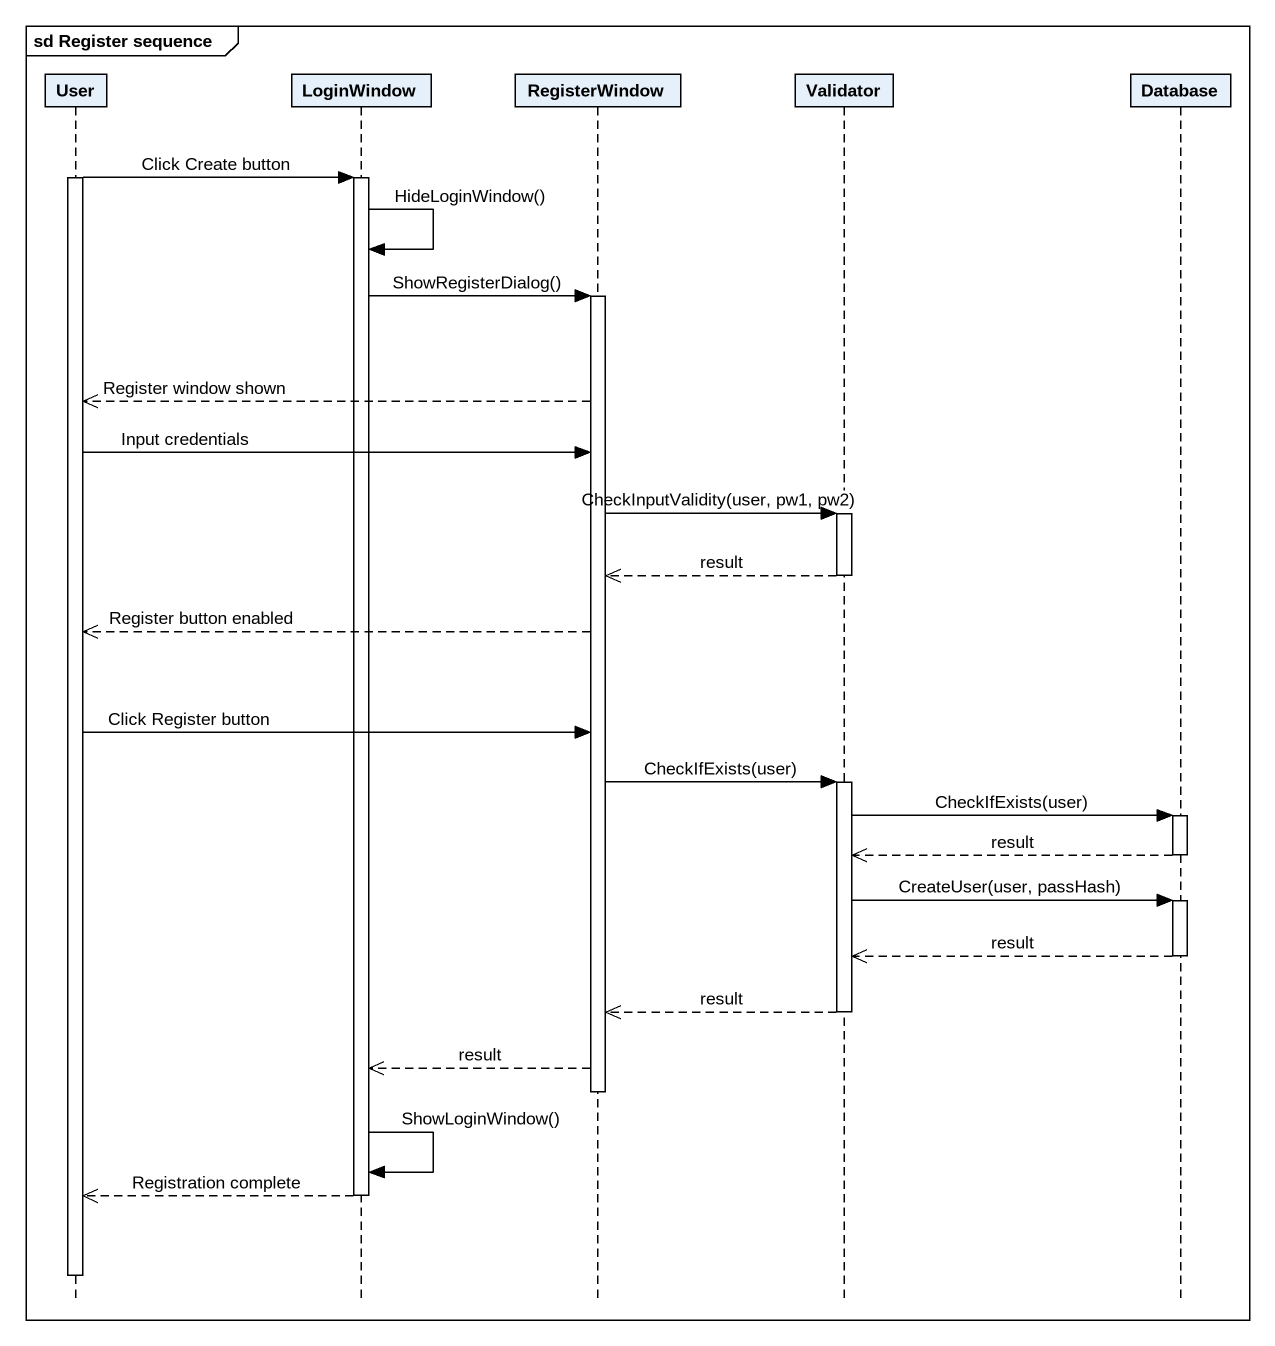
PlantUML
@startuml
mainframe sd Register sequence
hide footbox
participant User
participant LoginWindow
participant RegisterWindow
participant Validator
participant "Database" as Database_

activate User
User -> LoginWindow : Click Create button
activate LoginWindow
LoginWindow -> LoginWindow : HideLoginWindow()
LoginWindow -> RegisterWindow : ShowRegisterDialog()
activate RegisterWindow
RegisterWindow -->> User : Register window shown
User -> RegisterWindow : Input credentials
RegisterWindow -> Validator : CheckInputValidity(user, pw1, pw2)
activate Validator
Validator -->> RegisterWindow : result
deactivate Validator
RegisterWindow -->> User : Register button enabled
User -> RegisterWindow : Click Register button
RegisterWindow -> Validator : CheckIfExists(user)
activate Validator
Validator -> Database_ : CheckIfExists(user)
activate Database_
Database_ -->> Validator : result
deactivate Database_
Validator -> Database_ : CreateUser(user, passHash)
activate Database_
Database_ -->> Validator : result
deactivate Database_
Validator -->> RegisterWindow : result
deactivate Validator
RegisterWindow -->> LoginWindow : result
deactivate RegisterWindow
LoginWindow -> LoginWindow : ShowLoginWindow()
LoginWindow -->> User : Registration complete
deactivate LoginWindow
deactivate User
@enduml
